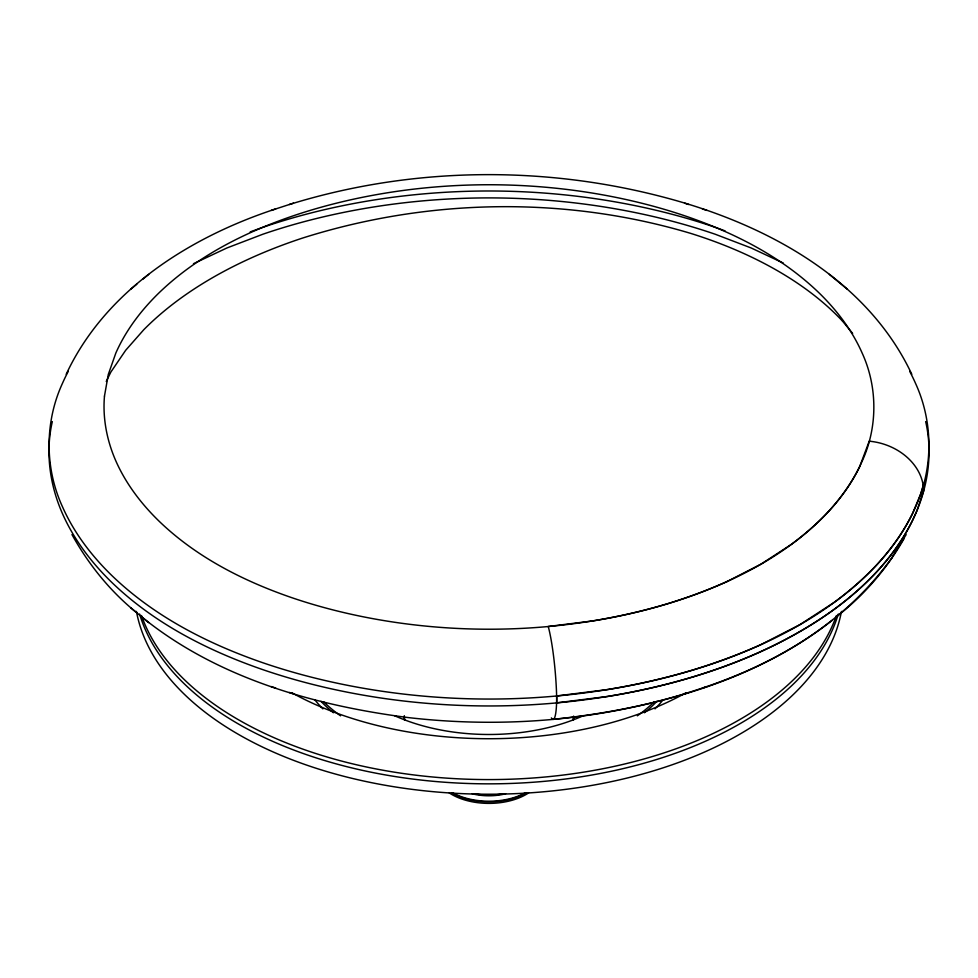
<?xml version="1.0" encoding="UTF-8"?>
<svg xmlns="http://www.w3.org/2000/svg" width="978" height="978" viewBox="0 0 978 978"><rect width="100%" height="100%" fill="white"/><g stroke="black" fill="none" stroke-linecap="round" stroke-linejoin="round"><path stroke-width="1.47" d="M52.323 421.591C45.22 452.288 49.78 484.917 62.433 513.572A452.117 261.028 0 0 0 111.92 582.521C154.243 623.341 207.703 650.602 262.862 669.661A452.105 261.016 0 0 0 382.251 698.194C452.948 708.524 525.113 708.549 595.81 698.268A449.049 259.256 0 0 0 696.385 675.847C745.419 660.7 792.962 639.367 834.589 609.062A441.628 254.977 0 0 0 912.584 520.369L916.961 510.675L923.611 491.029A55.049 44.413 15.1 0 0 869.222 441.188L859.589 466.861A386.359 223.057 0 0 1 791.312 544.44L761.104 564.074L727.106 581.531M66.186 374.305C105.477 290.136 190.001 237.043 275.686 208.937M106.26 381.481L110.856 372.068L125.697 350.258L143.778 329.72A424.88 245.307 0 0 1 302.581 238.057C427.508 198.473 564.587 195.734 690.346 233.277A375.662 216.884 0 0 1 842.535 321.139M906.166 534.599L891.691 557.876M903.916 538.902C887.058 568.475 864.515 594.673 837.767 615.724M892.058 557.533C815.139 664.673 678.573 706.532 552.876 719.343M142.959 279.085L148.705 274.366M130.856 289.097L136.798 284.207M831.985 620.48C793.476 650.859 748.745 672.595 702.375 688.084M193.461 263.705L226.884 247.984L262.874 234.219A451.848 260.882 0 0 1 382.264 205.661C452.936 195.307 525.088 195.319 595.761 205.661A452.117 261.028 0 0 1 715.199 234.231L751.19 247.984L783.256 263.033M250.209 231.896L262.874 227.312A451.848 260.882 0 0 1 382.264 198.742C452.936 188.399 525.088 188.412 595.761 198.742A452.117 261.028 0 0 1 715.199 227.312L725.053 230.881M289.305 204.524C410.98 166.786 543.389 165.025 666.373 197.898C764.979 224.084 866.642 278.094 911.802 374.293M142.959 617.9C217.972 678.243 314.109 705.395 408.168 717.571C502.069 728.402 598.438 720.713 688.781 692.51M684.624 693.867L706.911 686.605M271.163 210.417L293.449 203.167M684.612 203.167L688.756 204.524M702.375 208.937L706.911 210.417M271.151 686.556L275.674 688.035M289.292 692.436L293.437 693.793M847.18 289.097L829.344 274.366M71.969 534.575C88.485 564.355 110.208 591.397 136.81 612.79M130.856 607.888L148.705 622.631M842.523 321.139L852.645 333.425M925.665 421.591C932.767 452.288 928.281 484.917 915.677 513.597A449.049 259.256 0 0 1 876.826 571.665C844.662 606.336 803.916 631.849 761.165 651.458A441.628 254.977 0 0 1 607.534 696.483L556.714 702.852A55.049 6.919 84.9 0 0 548.242 626.495L592.705 620.944A386.359 223.057 0 0 0 727.094 581.519M921.52 496.298A55.049 44.413 15.1 0 0 923.611 484.122L920.628 493.988L912.608 513.462A441.628 254.977 0 0 1 834.564 602.142L800.028 624.587L761.165 644.539A441.628 254.977 0 0 1 607.534 689.576L556.714 695.945A55.049 6.919 84.9 0 1 551.36 717.889M68.264 371.383A451.848 260.882 0 0 0 62.433 383.4C44.646 422.068 44.658 467.985 62.433 506.665A452.117 261.028 0 0 0 111.92 575.614C154.243 616.433 207.703 643.695 262.862 662.754A452.105 261.016 0 0 0 382.251 691.275C452.948 701.617 525.113 701.642 595.81 691.36A449.049 259.256 0 0 0 696.385 668.928C763.011 648.121 828.5 616.274 876.826 564.746A449.049 259.256 0 0 0 915.665 506.69C933.379 467.973 933.293 422.08 915.542 383.388A452.105 261.016 0 0 0 909.711 371.383M838.293 614.05A354.537 204.695 0 0 1 488.951 783.843A354.537 204.695 0 0 1 139.597 614.05M841.459 611.409A354.537 204.695 0 0 1 488.951 794.222A354.537 204.695 0 0 1 136.431 611.409M836.422 615.541A354.537 204.695 0 0 1 488.951 779.588A354.537 204.695 0 0 1 141.468 615.541M685.7 692.95A283.767 163.827 0 0 1 292.202 692.95M526.078 792.962A52.506 30.318 0 0 1 451.812 792.962M505.638 793.794A42.03 24.267 0 0 1 472.252 793.794M525.186 792.84A52.506 30.318 0 0 1 452.716 792.84M501.702 794.014A42.03 24.267 0 0 1 476.2 794.014M528.633 792.913A52.506 30.318 0 0 1 449.269 792.913M573.377 719.881A84.695 48.9 0 0 0 573.634 716.092A84.695 48.9 0 0 1 573.181 719.869M404.513 719.881A84.695 48.9 0 0 1 404.256 716.092M404.709 719.869A84.695 48.9 0 0 1 404.293 716.092M573.524 716.666A84.695 48.9 0 0 1 573.634 719.197M656.91 701.312A191.382 110.49 0 0 1 644.465 712.754M333.437 712.754A191.382 110.49 0 0 1 320.98 701.312M654.025 701.96A191.382 110.49 0 0 1 637.35 715.823M340.552 715.823A191.382 110.49 0 0 1 323.865 701.96M583.389 715.676A153.167 88.436 0 0 1 394.501 715.676M663.035 699.857A191.382 110.49 0 0 1 655.015 708.879M322.887 708.879A191.382 110.49 0 0 1 314.867 699.857M104.475 396.102C102.543 418.242 106.92 440.626 115.832 460.907A395.528 228.351 0 0 0 159.121 521.225C196.138 556.934 242.911 580.785 291.175 597.46A395.515 228.351 0 0 0 395.625 622.411C457.459 631.458 520.589 631.482 582.436 622.485A392.85 226.81 0 0 0 670.431 602.864C728.72 584.661 786.006 556.8 828.293 511.726A392.85 226.81 0 0 0 862.266 460.931C877.755 427.056 877.682 386.909 862.156 353.07A395.515 228.351 0 0 0 818.916 292.764C781.911 257.055 735.138 233.204 686.886 216.529A395.528 228.351 0 0 0 582.399 191.529C520.577 182.483 457.459 182.483 395.625 191.529A395.295 228.229 0 0 0 291.175 216.529C242.923 233.204 196.15 257.067 159.108 292.764A395.295 228.229 0 0 0 115.832 353.07L108.301 374.44L104.475 396.102"/></g></svg>
